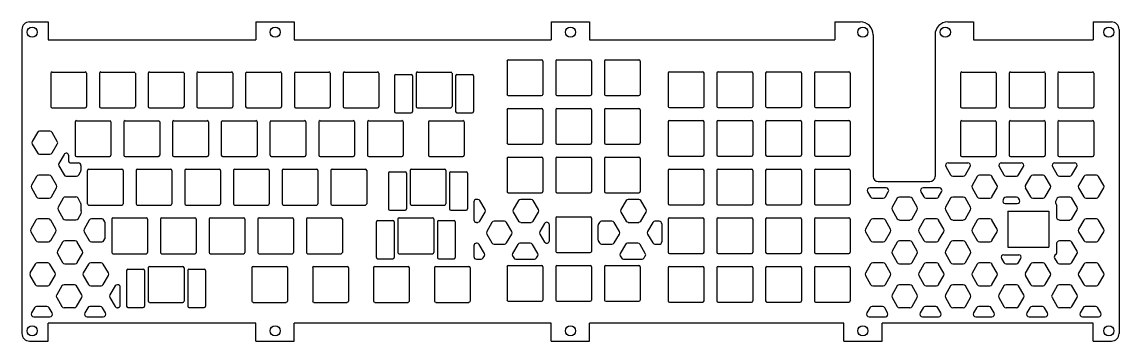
# Model space of a CAD drawing. Extents: x -8.6 to 8.2, y -2.7 to 2.3.
import ezdxf

# ---------------------------------------------------------------- set-up
doc = ezdxf.new("R2010")
doc.units = 0
doc.header["$MEASUREMENT"] = 0
doc.layers.add('VISIBLE', color=7, linetype='CONTINUOUS')

msp = doc.modelspace()

# ---------------------------------------------------------------- linework, layer by layer
at = {"layer": 'VISIBLE'}
for p, q in [((-8.528, 2.264), (-8.244, 2.264)), ((-8.244, 2.264), (-8.244, 1.988)), ((-5.043, 2.264), (-4.453, 2.264)), ((-5.043, 2.264), (-5.043, 1.988)), ((-4.453, 2.264), (-4.453, 1.988)), ((-0.496, 2.264), (0.094, 2.264)), ((-0.496, 2.264), (-0.496, 1.988)), ((0.094, 2.264), (0.094, 1.988)), ((3.867, 2.264), (4.261, 2.264)), ((3.867, 2.264), (3.867, 1.988)), ((5.608, 2.264), (6.002, 2.264)), ((6.002, 2.264), (6.002, 1.988)), ((7.843, 2.264), (8.126, 2.264)), ((7.843, 2.264), (7.843, 1.988)), ((-8.646, 2.146), (-8.646, -2.539)), ((4.458, 2.067), (4.458, -0.118)), ((5.412, 2.067), (5.412, -0.118)), ((8.244, 2.146), (8.244, -2.539)), ((-8.244, 1.988), (-5.043, 1.988)), ((-4.453, 1.988), (-0.496, 1.988)), ((0.094, 1.988), (3.867, 1.988)), ((6.002, 1.988), (7.843, 1.988)), ((-1.178, 1.659), (-1.178, 1.147)), ((-1.159, 1.679), (-0.647, 1.679)), ((-0.627, 1.659), (-0.627, 1.147)), ((-0.428, 1.659), (-0.428, 1.147)), ((-0.409, 1.679), (0.103, 1.679)), ((0.123, 1.659), (0.123, 1.147)), ((0.322, 1.659), (0.322, 1.147)), ((0.341, 1.679), (0.853, 1.679)), ((0.873, 1.659), (0.873, 1.147)), ((-8.202, 1.472), (-8.202, 0.96)), ((-8.182, 1.491), (-7.67, 1.491)), ((-7.65, 1.472), (-7.65, 0.96)), ((-7.452, 1.472), (-7.452, 0.96)), ((-7.432, 1.491), (-6.92, 1.491)), ((-6.9, 1.472), (-6.9, 0.96)), ((-6.702, 1.472), (-6.702, 0.96)), ((-6.682, 1.491), (-6.17, 1.491)), ((-6.15, 1.472), (-6.15, 0.96)), ((-5.952, 1.472), (-5.952, 0.96)), ((-5.932, 1.491), (-5.42, 1.491)), ((-5.4, 1.472), (-5.4, 0.96)), ((-5.202, 1.472), (-5.202, 0.96)), ((-5.182, 1.491), (-4.67, 1.491)), ((-4.65, 1.472), (-4.65, 0.96)), ((-4.452, 1.472), (-4.452, 0.96)), ((-4.432, 1.491), (-3.92, 1.491)), ((-3.9, 1.472), (-3.9, 0.96)), ((-3.702, 1.472), (-3.702, 0.96)), ((-3.682, 1.491), (-3.17, 1.491)), ((-3.15, 1.472), (-3.15, 0.96)), ((-2.909, 1.432), (-2.909, 0.881)), ((-2.889, 1.452), (-2.653, 1.452)), ((-2.633, 1.432), (-2.633, 0.881)), ((-2.577, 1.472), (-2.577, 0.96)), ((-2.557, 1.491), (-2.045, 1.491)), ((-2.025, 1.472), (-2.025, 0.96)), ((-1.969, 1.432), (-1.969, 0.881)), ((-1.949, 1.452), (-1.713, 1.452)), ((-1.693, 1.432), (-1.693, 0.881)), ((1.303, 1.474), (1.303, 0.962)), ((1.323, 1.493), (1.835, 1.493)), ((1.854, 1.474), (1.854, 0.962)), ((2.053, 1.474), (2.053, 0.962)), ((2.073, 1.493), (2.585, 1.493)), ((2.604, 1.474), (2.604, 0.962)), ((2.803, 1.474), (2.803, 0.962)), ((2.823, 1.493), (3.335, 1.493)), ((3.354, 1.474), (3.354, 0.962)), ((3.553, 1.474), (3.553, 0.962)), ((3.573, 1.493), (4.085, 1.493)), ((4.104, 1.474), (4.104, 0.962)), ((5.803, 1.472), (5.803, 0.96)), ((5.823, 1.491), (6.335, 1.491)), ((6.354, 1.472), (6.354, 0.96)), ((6.553, 1.472), (6.553, 0.96)), ((6.573, 1.491), (7.085, 1.491)), ((7.104, 1.472), (7.104, 0.96)), ((7.303, 1.472), (7.303, 0.96)), ((7.323, 1.491), (7.835, 1.491)), ((7.854, 1.472), (7.854, 0.96)), ((-1.159, 1.128), (-0.647, 1.128)), ((-0.409, 1.128), (0.103, 1.128)), ((0.341, 1.128), (0.853, 1.128)), ((-8.182, 0.94), (-7.67, 0.94)), ((-7.432, 0.94), (-6.92, 0.94)), ((-6.682, 0.94), (-6.17, 0.94)), ((-5.932, 0.94), (-5.42, 0.94)), ((-5.182, 0.94), (-4.67, 0.94)), ((-4.432, 0.94), (-3.92, 0.94)), ((-3.682, 0.94), (-3.17, 0.94)), ((-2.889, 0.861), (-2.653, 0.861)), ((-2.557, 0.94), (-2.045, 0.94)), ((-1.949, 0.861), (-1.713, 0.861)), ((-1.178, 0.909), (-1.178, 0.397)), ((-1.159, 0.929), (-0.647, 0.929)), ((-0.627, 0.909), (-0.627, 0.397)), ((-0.428, 0.909), (-0.428, 0.397)), ((-0.409, 0.929), (0.103, 0.929)), ((0.123, 0.909), (0.123, 0.397)), ((0.322, 0.909), (0.322, 0.397)), ((0.341, 0.929), (0.853, 0.929)), ((0.873, 0.909), (0.873, 0.397)), ((1.323, 0.942), (1.835, 0.942)), ((2.073, 0.942), (2.585, 0.942)), ((2.823, 0.942), (3.335, 0.942)), ((3.573, 0.942), (4.085, 0.942)), ((5.823, 0.94), (6.335, 0.94)), ((6.573, 0.94), (7.085, 0.94)), ((7.323, 0.94), (7.835, 0.94)), ((-7.827, 0.722), (-7.827, 0.21)), ((-7.807, 0.741), (-7.295, 0.741)), ((-7.275, 0.722), (-7.275, 0.21)), ((-7.077, 0.722), (-7.077, 0.21)), ((-7.057, 0.741), (-6.545, 0.741)), ((-6.525, 0.722), (-6.525, 0.21)), ((-6.327, 0.722), (-6.327, 0.21)), ((-6.307, 0.741), (-5.795, 0.741)), ((-5.775, 0.722), (-5.775, 0.21)), ((-5.577, 0.722), (-5.577, 0.21)), ((-5.557, 0.741), (-5.045, 0.741)), ((-5.025, 0.722), (-5.025, 0.21)), ((-4.827, 0.722), (-4.827, 0.21)), ((-4.807, 0.741), (-4.295, 0.741)), ((-4.275, 0.722), (-4.275, 0.21)), ((-4.077, 0.722), (-4.077, 0.21)), ((-4.057, 0.741), (-3.545, 0.741)), ((-3.525, 0.722), (-3.525, 0.21)), ((-3.327, 0.722), (-3.327, 0.21)), ((-3.307, 0.741), (-2.795, 0.741)), ((-2.775, 0.722), (-2.775, 0.21)), ((-2.389, 0.722), (-2.389, 0.21)), ((-2.369, 0.741), (-1.858, 0.741)), ((-1.838, 0.722), (-1.838, 0.21)), ((1.303, 0.724), (1.303, 0.212)), ((1.323, 0.743), (1.835, 0.743)), ((1.854, 0.724), (1.854, 0.212)), ((2.053, 0.724), (2.053, 0.212)), ((2.073, 0.743), (2.585, 0.743)), ((2.604, 0.724), (2.604, 0.212)), ((2.803, 0.724), (2.803, 0.212)), ((2.823, 0.743), (3.335, 0.743)), ((3.354, 0.724), (3.354, 0.212)), ((3.553, 0.724), (3.553, 0.212)), ((3.573, 0.743), (4.085, 0.743)), ((4.104, 0.724), (4.104, 0.212)), ((5.803, 0.722), (5.803, 0.21)), ((5.823, 0.741), (6.335, 0.741)), ((6.354, 0.722), (6.354, 0.21)), ((6.553, 0.722), (6.553, 0.21)), ((6.573, 0.741), (7.085, 0.741)), ((7.104, 0.722), (7.104, 0.21)), ((7.303, 0.722), (7.303, 0.21)), ((7.323, 0.741), (7.835, 0.741)), ((7.854, 0.722), (7.854, 0.21)), ((-8.408, 0.558), (-8.488, 0.421)), ((-8.215, 0.578), (-8.374, 0.578)), ((-8.101, 0.421), (-8.181, 0.558)), ((-8.488, 0.381), (-8.408, 0.243)), ((-8.181, 0.243), (-8.101, 0.381)), ((-1.159, 0.378), (-0.647, 0.378)), ((-0.409, 0.378), (0.103, 0.378)), ((0.341, 0.378), (0.853, 0.378)), ((-8.374, 0.224), (-8.215, 0.224)), ((-7.998, 0.22), (-8.078, 0.083)), ((-7.925, 0.112), (-7.925, 0.2)), ((-7.807, 0.19), (-7.295, 0.19)), ((-7.057, 0.19), (-6.545, 0.19)), ((-6.307, 0.19), (-5.795, 0.19)), ((-5.557, 0.19), (-5.045, 0.19)), ((-4.807, 0.19), (-4.295, 0.19)), ((-4.057, 0.19), (-3.545, 0.19)), ((-3.307, 0.19), (-2.795, 0.19)), ((-2.369, 0.19), (-1.858, 0.19)), ((-1.159, 0.179), (-0.647, 0.179)), ((-0.409, 0.179), (0.103, 0.179)), ((0.341, 0.179), (0.853, 0.179)), ((1.323, 0.192), (1.835, 0.192)), ((2.073, 0.192), (2.585, 0.192)), ((2.823, 0.192), (3.335, 0.192)), ((3.573, 0.192), (4.085, 0.192)), ((5.823, 0.19), (6.335, 0.19)), ((6.573, 0.19), (7.085, 0.19)), ((7.323, 0.19), (7.835, 0.19)), ((-8.078, 0.043), (-7.998, -0.095)), ((-7.905, 0.092), (-7.777, 0.092)), ((-7.738, 0.052), (-7.738, -0.027)), ((-1.178, 0.159), (-1.178, -0.353)), ((-0.627, 0.159), (-0.627, -0.353)), ((-0.428, 0.159), (-0.428, -0.353)), ((0.123, 0.159), (0.123, -0.353)), ((0.322, 0.159), (0.322, -0.353)), ((0.873, 0.159), (0.873, -0.353)), ((5.577, 0.033), (5.65, -0.095)), ((5.611, 0.092), (5.917, 0.092)), ((5.878, -0.095), (5.951, 0.033)), ((6.397, 0.033), (6.471, -0.095)), ((6.431, 0.092), (6.738, 0.092)), ((6.698, -0.095), (6.772, 0.033)), ((7.217, 0.033), (7.291, -0.095)), ((7.252, 0.092), (7.558, 0.092)), ((7.519, -0.095), (7.592, 0.033)), ((-8.419, -0.118), (-8.499, -0.255)), ((-8.226, -0.098), (-8.385, -0.098)), ((-8.113, -0.255), (-8.192, -0.118)), ((-7.964, -0.114), (-7.805, -0.114)), ((-7.771, -0.095), (-7.743, -0.046)), ((-7.639, -0.028), (-7.639, -0.54)), ((-7.619, -0.009), (-7.108, -0.009)), ((-7.088, -0.028), (-7.088, -0.54)), ((-6.889, -0.028), (-6.889, -0.54)), ((-6.869, -0.009), (-6.358, -0.009)), ((-6.338, -0.028), (-6.338, -0.54)), ((-6.139, -0.028), (-6.139, -0.54)), ((-6.119, -0.009), (-5.608, -0.009)), ((-5.588, -0.028), (-5.588, -0.54)), ((-5.389, -0.028), (-5.389, -0.54)), ((-5.369, -0.009), (-4.858, -0.009)), ((-4.838, -0.028), (-4.838, -0.54)), ((-4.639, -0.028), (-4.639, -0.54)), ((-4.619, -0.009), (-4.108, -0.009)), ((-4.088, -0.028), (-4.088, -0.54)), ((-3.889, -0.028), (-3.889, -0.54)), ((-3.869, -0.009), (-3.358, -0.009)), ((-3.338, -0.028), (-3.338, -0.54)), ((-3.003, -0.068), (-3.003, -0.619)), ((-2.983, -0.048), (-2.747, -0.048)), ((-2.727, -0.068), (-2.727, -0.619)), ((-2.67, -0.028), (-2.67, -0.54)), ((-2.651, -0.009), (-2.139, -0.009)), ((-2.119, -0.028), (-2.119, -0.54)), ((-2.063, -0.068), (-2.063, -0.619)), ((-2.043, -0.048), (-1.807, -0.048)), ((-1.787, -0.068), (-1.787, -0.619)), ((1.303, -0.026), (1.303, -0.538)), ((1.323, -0.007), (1.835, -0.007)), ((1.854, -0.026), (1.854, -0.538)), ((2.053, -0.026), (2.053, -0.538)), ((2.073, -0.007), (2.585, -0.007)), ((2.604, -0.026), (2.604, -0.538)), ((2.803, -0.026), (2.803, -0.538)), ((2.823, -0.007), (3.335, -0.007)), ((3.354, -0.026), (3.354, -0.538)), ((3.553, -0.026), (3.553, -0.538)), ((3.573, -0.007), (4.085, -0.007)), ((4.104, -0.026), (4.104, -0.538)), ((5.684, -0.115), (5.844, -0.115)), ((6.061, -0.118), (5.981, -0.256)), ((6.254, -0.098), (6.095, -0.098)), ((6.367, -0.256), (6.288, -0.118)), ((6.505, -0.115), (6.664, -0.115)), ((6.881, -0.118), (6.801, -0.256)), ((7.074, -0.098), (6.915, -0.098)), ((7.188, -0.256), (7.108, -0.118)), ((7.325, -0.115), (7.484, -0.115)), ((7.701, -0.118), (7.622, -0.256)), ((7.895, -0.098), (7.736, -0.098)), ((8.008, -0.256), (7.929, -0.118)), ((-8.499, -0.295), (-8.419, -0.433)), ((-8.192, -0.433), (-8.113, -0.295)), ((4.658, -0.295), (4.408, -0.295)), ((4.537, -0.197), (5.333, -0.197)), ((5.479, -0.295), (5.229, -0.295)), ((5.981, -0.295), (6.061, -0.433)), ((6.288, -0.433), (6.367, -0.295)), ((6.801, -0.295), (6.881, -0.433)), ((7.108, -0.433), (7.188, -0.295)), ((7.622, -0.295), (7.701, -0.433)), ((7.929, -0.433), (8.008, -0.295)), ((-8.385, -0.452), (-8.226, -0.452)), ((-8.009, -0.456), (-8.089, -0.593)), ((-7.816, -0.436), (-7.975, -0.436)), ((-7.743, -0.524), (-7.782, -0.456)), ((-1.629, -0.472), (-1.649, -0.472)), ((-1.515, -0.63), (-1.595, -0.492)), ((-1.159, -0.372), (-0.647, -0.372)), ((-1.002, -0.492), (-1.081, -0.63)), ((-0.808, -0.472), (-0.967, -0.472)), ((-0.695, -0.63), (-0.774, -0.492)), ((-0.409, -0.372), (0.103, -0.372)), ((0.341, -0.372), (0.853, -0.372)), ((0.655, -0.492), (0.576, -0.63)), ((0.849, -0.472), (0.689, -0.472)), ((0.962, -0.63), (0.883, -0.492)), ((4.374, -0.354), (4.42, -0.433)), ((4.454, -0.453), (4.613, -0.453)), ((4.647, -0.433), (4.692, -0.354)), ((4.83, -0.456), (4.75, -0.594)), ((5.023, -0.436), (4.864, -0.436)), ((5.137, -0.594), (5.057, -0.456)), ((5.195, -0.354), (5.24, -0.433)), ((5.274, -0.453), (5.433, -0.453)), ((5.467, -0.433), (5.513, -0.354)), ((5.65, -0.456), (5.571, -0.594)), ((5.844, -0.436), (5.684, -0.436)), ((5.957, -0.594), (5.878, -0.456)), ((6.095, -0.453), (6.254, -0.453)), ((6.471, -0.456), (6.458, -0.479)), ((6.664, -0.436), (6.505, -0.436)), ((6.711, -0.479), (6.698, -0.456)), ((6.915, -0.453), (7.074, -0.453)), ((7.291, -0.456), (7.269, -0.495)), ((7.484, -0.436), (7.325, -0.436)), ((7.598, -0.594), (7.519, -0.456)), ((7.736, -0.453), (7.895, -0.453)), ((-8.089, -0.633), (-8.009, -0.771)), ((-7.738, -0.543), (-7.738, -0.638)), ((-7.619, -0.56), (-7.108, -0.56)), ((-6.869, -0.56), (-6.358, -0.56)), ((-6.119, -0.56), (-5.608, -0.56)), ((-5.369, -0.56), (-4.858, -0.56)), ((-4.619, -0.56), (-4.108, -0.56)), ((-3.869, -0.56), (-3.358, -0.56)), ((-2.983, -0.639), (-2.747, -0.639)), ((-2.651, -0.56), (-2.139, -0.56)), ((-2.043, -0.639), (-1.807, -0.639)), ((-1.689, -0.512), (-1.689, -0.787)), ((-1.595, -0.807), (-1.515, -0.669)), ((-1.081, -0.669), (-1.002, -0.807)), ((-0.774, -0.807), (-0.695, -0.669)), ((0.576, -0.669), (0.655, -0.807)), ((0.883, -0.807), (0.962, -0.669)), ((1.323, -0.558), (1.835, -0.558)), ((2.073, -0.558), (2.585, -0.558)), ((2.823, -0.558), (3.335, -0.558)), ((3.573, -0.558), (4.085, -0.558)), ((4.75, -0.633), (4.83, -0.771)), ((5.057, -0.771), (5.137, -0.633)), ((5.571, -0.633), (5.65, -0.771)), ((5.878, -0.771), (5.957, -0.633)), ((6.492, -0.538), (6.677, -0.538)), ((6.534, -0.656), (6.534, -1.207)), ((6.534, -0.656), (7.164, -0.656)), ((7.164, -0.656), (7.164, -1.207)), ((7.282, -0.558), (7.282, -0.745)), ((7.519, -0.771), (7.598, -0.633)), ((-8.431, -0.794), (-8.51, -0.931)), ((-8.238, -0.774), (-8.397, -0.774)), ((-8.124, -0.931), (-8.203, -0.794)), ((-7.975, -0.79), (-7.816, -0.79)), ((-7.782, -0.771), (-7.734, -0.688)), ((-7.61, -0.794), (-7.69, -0.931)), ((-7.417, -0.774), (-7.576, -0.774)), ((-7.368, -0.82), (-7.383, -0.794)), ((-7.363, -1.063), (-7.363, -0.84)), ((-7.264, -0.778), (-7.264, -1.29)), ((-7.244, -0.759), (-6.733, -0.759)), ((-6.713, -0.778), (-6.713, -1.29)), ((-6.514, -0.778), (-6.514, -1.29)), ((-6.494, -0.759), (-5.983, -0.759)), ((-5.963, -0.778), (-5.963, -1.29)), ((-5.764, -0.778), (-5.764, -1.29)), ((-5.744, -0.759), (-5.233, -0.759)), ((-5.213, -0.778), (-5.213, -1.29)), ((-5.014, -0.778), (-5.014, -1.29)), ((-4.994, -0.759), (-4.483, -0.759)), ((-4.463, -0.778), (-4.463, -1.29)), ((-4.264, -0.778), (-4.264, -1.29)), ((-4.244, -0.759), (-3.733, -0.759)), ((-3.713, -0.778), (-3.713, -1.29)), ((-3.19, -0.818), (-3.19, -1.369)), ((-3.17, -0.798), (-2.934, -0.798)), ((-2.914, -0.818), (-2.914, -1.369)), ((-2.858, -0.778), (-2.858, -1.29)), ((-2.838, -0.759), (-2.326, -0.759)), ((-2.307, -0.778), (-2.307, -1.29)), ((-2.25, -0.818), (-2.25, -1.369)), ((-2.23, -0.798), (-1.994, -0.798)), ((-1.974, -0.818), (-1.974, -1.369)), ((-1.649, -0.827), (-1.629, -0.827)), ((-1.412, -0.83), (-1.491, -0.968)), ((-1.219, -0.81), (-1.378, -0.81)), ((-1.105, -0.968), (-1.184, -0.83)), ((-0.967, -0.827), (-0.808, -0.827)), ((-0.428, -0.763), (-0.428, -1.274)), ((-0.409, -0.743), (0.103, -0.743)), ((0.123, -0.763), (0.123, -1.274)), ((0.245, -0.83), (0.227, -0.862)), ((0.438, -0.81), (0.279, -0.81)), ((0.552, -0.968), (0.472, -0.83)), ((0.689, -0.827), (0.849, -0.827)), ((1.066, -0.83), (0.986, -0.968)), ((1.165, -0.81), (1.1, -0.81)), ((1.303, -0.776), (1.303, -1.288)), ((1.323, -0.757), (1.835, -0.757)), ((1.854, -0.776), (1.854, -1.288)), ((2.053, -0.776), (2.053, -1.288)), ((2.073, -0.757), (2.585, -0.757)), ((2.604, -0.776), (2.604, -1.288)), ((2.803, -0.776), (2.803, -1.288)), ((2.823, -0.757), (3.335, -0.757)), ((3.354, -0.776), (3.354, -1.288)), ((3.553, -0.776), (3.553, -1.288)), ((3.573, -0.757), (4.085, -0.757)), ((4.104, -0.776), (4.104, -1.288)), ((4.42, -0.794), (4.34, -0.932)), ((4.613, -0.774), (4.454, -0.774)), ((4.727, -0.932), (4.647, -0.794)), ((4.864, -0.791), (5.023, -0.791)), ((5.24, -0.794), (5.161, -0.932)), ((5.433, -0.774), (5.274, -0.774)), ((5.547, -0.932), (5.467, -0.794)), ((5.684, -0.791), (5.844, -0.791)), ((6.061, -0.794), (5.981, -0.932)), ((6.254, -0.774), (6.095, -0.774)), ((6.367, -0.932), (6.288, -0.794)), ((7.287, -0.764), (7.291, -0.771)), ((7.325, -0.791), (7.484, -0.791)), ((7.701, -0.794), (7.622, -0.932)), ((7.895, -0.774), (7.736, -0.774)), ((8.008, -0.932), (7.929, -0.794)), ((-8.51, -0.971), (-8.431, -1.109)), ((-8.203, -1.109), (-8.124, -0.971)), ((-7.69, -0.971), (-7.61, -1.109)), ((-1.491, -1.007), (-1.412, -1.145)), ((-1.184, -1.145), (-1.105, -1.007)), ((-0.6, -0.845), (-0.671, -0.968)), ((-0.671, -1.007), (-0.6, -1.13)), ((-0.527, -0.865), (-0.527, -1.11)), ((0.221, -0.882), (0.221, -1.093)), ((0.472, -1.145), (0.552, -1.007)), ((0.986, -1.007), (1.066, -1.145)), ((1.205, -0.85), (1.205, -1.125)), ((4.34, -0.971), (4.42, -1.109)), ((4.647, -1.109), (4.727, -0.971)), ((5.161, -0.971), (5.24, -1.109)), ((5.467, -1.109), (5.547, -0.971)), ((5.981, -0.971), (6.061, -1.109)), ((6.288, -1.109), (6.367, -0.971)), ((7.622, -0.971), (7.701, -1.109)), ((7.929, -1.109), (8.008, -0.971)), ((-8.397, -1.128), (-8.238, -1.128)), ((-8.021, -1.132), (-8.1, -1.269)), ((-7.827, -1.112), (-7.986, -1.112)), ((-7.714, -1.269), (-7.793, -1.132)), ((-7.576, -1.128), (-7.417, -1.128)), ((-7.383, -1.109), (-7.368, -1.082)), ((-1.64, -1.148), (-1.649, -1.148)), ((-1.526, -1.306), (-1.606, -1.168)), ((-1.378, -1.165), (-1.219, -1.165)), ((-1.013, -1.168), (-1.092, -1.306)), ((-0.82, -1.148), (-0.979, -1.148)), ((-0.706, -1.306), (-0.785, -1.168)), ((0.227, -1.113), (0.245, -1.145)), ((0.279, -1.165), (0.438, -1.165)), ((0.644, -1.168), (0.565, -1.306)), ((0.837, -1.148), (0.678, -1.148)), ((0.951, -1.306), (0.871, -1.168)), ((1.1, -1.165), (1.165, -1.165)), ((4.454, -1.129), (4.613, -1.129)), ((4.83, -1.132), (4.75, -1.27)), ((5.023, -1.112), (4.864, -1.112)), ((5.137, -1.27), (5.057, -1.132)), ((5.274, -1.129), (5.433, -1.129)), ((5.65, -1.132), (5.571, -1.27)), ((5.844, -1.112), (5.684, -1.112)), ((5.957, -1.27), (5.878, -1.132)), ((6.095, -1.129), (6.254, -1.129)), ((7.282, -1.158), (7.282, -1.305)), ((7.291, -1.132), (7.287, -1.139)), ((7.484, -1.112), (7.325, -1.112)), ((7.598, -1.27), (7.519, -1.132)), ((7.736, -1.129), (7.895, -1.129)), ((-8.1, -1.309), (-8.021, -1.447)), ((-7.793, -1.447), (-7.714, -1.309)), ((-7.244, -1.31), (-6.733, -1.31)), ((-6.494, -1.31), (-5.983, -1.31)), ((-5.744, -1.31), (-5.233, -1.31)), ((-4.994, -1.31), (-4.483, -1.31)), ((-4.244, -1.31), (-3.733, -1.31)), ((-2.838, -1.31), (-2.326, -1.31)), ((-1.689, -1.188), (-1.689, -1.355)), ((-1.543, -1.375), (-1.526, -1.345)), ((-1.092, -1.345), (-1.075, -1.375)), ((-0.723, -1.375), (-0.706, -1.345)), ((-0.409, -1.294), (0.103, -1.294)), ((0.565, -1.345), (0.582, -1.375)), ((0.934, -1.375), (0.951, -1.345)), ((1.323, -1.308), (1.835, -1.308)), ((2.073, -1.308), (2.585, -1.308)), ((2.823, -1.308), (3.335, -1.308)), ((3.573, -1.308), (4.085, -1.308)), ((4.75, -1.309), (4.83, -1.447)), ((5.057, -1.447), (5.137, -1.309)), ((5.571, -1.309), (5.65, -1.447)), ((5.878, -1.447), (5.957, -1.309)), ((6.469, -1.325), (6.7, -1.325)), ((6.534, -1.207), (7.164, -1.207)), ((7.519, -1.447), (7.598, -1.309)), ((-8.442, -1.47), (-8.522, -1.607)), ((-8.249, -1.45), (-8.408, -1.45)), ((-8.135, -1.607), (-8.215, -1.47)), ((-7.986, -1.466), (-7.827, -1.466)), ((-7.622, -1.47), (-7.701, -1.607)), ((-7.428, -1.45), (-7.587, -1.45)), ((-7.315, -1.607), (-7.394, -1.47)), ((-6.682, -1.509), (-6.17, -1.509)), ((-5.088, -1.509), (-4.576, -1.509)), ((-4.151, -1.509), (-3.639, -1.509)), ((-3.213, -1.509), (-2.701, -1.509)), ((-3.17, -1.389), (-2.934, -1.389)), ((-2.276, -1.509), (-1.764, -1.509)), ((-2.23, -1.389), (-1.994, -1.389)), ((-1.649, -1.394), (-1.578, -1.394)), ((-1.178, -1.513), (-1.178, -2.024)), ((-1.159, -1.493), (-0.647, -1.493)), ((-1.041, -1.394), (-0.757, -1.394)), ((-0.627, -1.513), (-0.627, -2.024)), ((-0.428, -1.513), (-0.428, -2.024)), ((-0.409, -1.493), (0.103, -1.493)), ((0.123, -1.513), (0.123, -2.024)), ((0.322, -1.513), (0.322, -2.024)), ((0.341, -1.493), (0.853, -1.493)), ((0.616, -1.394), (0.9, -1.394)), ((0.873, -1.513), (0.873, -2.024)), ((1.323, -1.507), (1.835, -1.507)), ((2.073, -1.507), (2.585, -1.507)), ((2.823, -1.507), (3.335, -1.507)), ((3.573, -1.507), (4.085, -1.507)), ((4.42, -1.47), (4.34, -1.608)), ((4.613, -1.45), (4.454, -1.45)), ((4.727, -1.608), (4.647, -1.47)), ((4.864, -1.466), (5.023, -1.466)), ((5.24, -1.47), (5.161, -1.608)), ((5.433, -1.45), (5.274, -1.45)), ((5.547, -1.608), (5.467, -1.47)), ((5.684, -1.466), (5.844, -1.466)), ((6.061, -1.47), (5.981, -1.608)), ((6.254, -1.45), (6.095, -1.45)), ((6.367, -1.608), (6.288, -1.47)), ((6.435, -1.384), (6.471, -1.447)), ((6.505, -1.466), (6.664, -1.466)), ((6.698, -1.447), (6.734, -1.384)), ((6.881, -1.47), (6.801, -1.608)), ((7.074, -1.45), (6.915, -1.45)), ((7.188, -1.608), (7.108, -1.47)), ((7.252, -1.379), (7.291, -1.447)), ((7.325, -1.466), (7.484, -1.466)), ((7.701, -1.47), (7.622, -1.608)), ((7.895, -1.45), (7.736, -1.45)), ((8.008, -1.608), (7.929, -1.47)), ((-8.522, -1.647), (-8.442, -1.785)), ((-8.215, -1.785), (-8.135, -1.647)), ((-7.701, -1.647), (-7.622, -1.785)), ((-7.394, -1.785), (-7.315, -1.647)), ((-7.034, -1.568), (-7.034, -2.119)), ((-7.014, -1.548), (-6.778, -1.548)), ((-6.758, -1.568), (-6.758, -2.119)), ((-6.702, -1.528), (-6.702, -2.04)), ((-6.15, -1.528), (-6.15, -2.04)), ((-6.094, -1.568), (-6.094, -2.119)), ((-6.074, -1.548), (-5.838, -1.548)), ((-5.818, -1.568), (-5.818, -2.119)), ((-5.108, -1.528), (-5.108, -2.04)), ((-4.557, -1.528), (-4.557, -2.04)), ((-4.17, -1.528), (-4.17, -2.04)), ((-3.619, -1.528), (-3.619, -2.04)), ((-3.233, -1.528), (-3.233, -2.04)), ((-2.682, -1.528), (-2.682, -2.04)), ((-2.295, -1.528), (-2.295, -2.04)), ((-1.744, -1.528), (-1.744, -2.04)), ((1.303, -1.526), (1.303, -2.038)), ((1.854, -1.526), (1.854, -2.038)), ((2.053, -1.526), (2.053, -2.038)), ((2.604, -1.526), (2.604, -2.038)), ((2.803, -1.526), (2.803, -2.038)), ((3.354, -1.526), (3.354, -2.038)), ((3.553, -1.526), (3.553, -2.038)), ((4.104, -1.526), (4.104, -2.038)), ((4.34, -1.647), (4.42, -1.785)), ((4.647, -1.785), (4.727, -1.647)), ((5.161, -1.647), (5.24, -1.785)), ((5.467, -1.785), (5.547, -1.647)), ((5.981, -1.647), (6.061, -1.785)), ((6.288, -1.785), (6.367, -1.647)), ((6.801, -1.647), (6.881, -1.785)), ((7.108, -1.785), (7.188, -1.647)), ((7.622, -1.647), (7.701, -1.785)), ((7.929, -1.785), (8.008, -1.647)), ((-8.408, -1.804), (-8.249, -1.804)), ((-8.032, -1.808), (-8.111, -1.945)), ((-7.839, -1.788), (-7.998, -1.788)), ((-7.725, -1.945), (-7.804, -1.808)), ((-7.587, -1.804), (-7.428, -1.804)), ((-7.211, -1.808), (-7.291, -1.945)), ((-7.172, -1.788), (-7.177, -1.788)), ((-7.132, -2.103), (-7.132, -1.827)), ((4.454, -1.804), (4.613, -1.804)), ((4.83, -1.808), (4.75, -1.946)), ((5.023, -1.788), (4.864, -1.788)), ((5.137, -1.946), (5.057, -1.808)), ((5.274, -1.804), (5.433, -1.804)), ((5.65, -1.808), (5.571, -1.946)), ((5.844, -1.788), (5.684, -1.788)), ((5.957, -1.946), (5.878, -1.808)), ((6.095, -1.804), (6.254, -1.804)), ((6.471, -1.808), (6.391, -1.946)), ((6.664, -1.788), (6.505, -1.788)), ((6.778, -1.946), (6.698, -1.808)), ((6.915, -1.804), (7.074, -1.804)), ((7.291, -1.808), (7.212, -1.946)), ((7.484, -1.788), (7.325, -1.788)), ((7.598, -1.946), (7.519, -1.808)), ((7.736, -1.804), (7.895, -1.804)), ((-8.111, -1.985), (-8.032, -2.123)), ((-7.804, -2.123), (-7.725, -1.985)), ((-7.291, -1.985), (-7.211, -2.123)), ((4.75, -1.985), (4.83, -2.123)), ((5.057, -2.123), (5.137, -1.985)), ((5.571, -1.985), (5.65, -2.123)), ((5.878, -2.123), (5.957, -1.985)), ((6.391, -1.985), (6.471, -2.123)), ((6.698, -2.123), (6.778, -1.985)), ((7.212, -1.985), (7.291, -2.123)), ((7.519, -2.123), (7.598, -1.985)), ((-8.453, -2.146), (-8.499, -2.224)), ((-8.26, -2.126), (-8.419, -2.126)), ((-8.181, -2.224), (-8.226, -2.146)), ((-7.998, -2.142), (-7.839, -2.142)), ((-7.633, -2.146), (-7.678, -2.224)), ((-7.44, -2.126), (-7.599, -2.126)), ((-7.36, -2.224), (-7.406, -2.146)), ((-7.177, -2.142), (-7.172, -2.142)), ((-7.014, -2.139), (-6.778, -2.139)), ((-6.682, -2.06), (-6.17, -2.06)), ((-6.074, -2.139), (-5.838, -2.139)), ((-5.088, -2.06), (-4.576, -2.06)), ((-4.151, -2.06), (-3.639, -2.06)), ((-3.213, -2.06), (-2.701, -2.06)), ((-2.276, -2.06), (-1.764, -2.06)), ((-1.159, -2.044), (-0.647, -2.044)), ((-0.409, -2.044), (0.103, -2.044)), ((0.341, -2.044), (0.853, -2.044)), ((1.323, -2.058), (1.835, -2.058)), ((2.073, -2.058), (2.585, -2.058)), ((2.823, -2.058), (3.335, -2.058)), ((3.573, -2.058), (4.085, -2.058)), ((4.408, -2.146), (4.363, -2.224)), ((4.602, -2.126), (4.443, -2.126)), ((4.681, -2.224), (4.636, -2.146)), ((4.864, -2.142), (5.023, -2.142)), ((5.229, -2.146), (5.183, -2.224)), ((5.422, -2.126), (5.263, -2.126)), ((5.502, -2.224), (5.456, -2.146)), ((5.684, -2.142), (5.844, -2.142)), ((6.049, -2.146), (6.004, -2.224)), ((6.243, -2.126), (6.083, -2.126)), ((6.322, -2.224), (6.277, -2.146)), ((6.505, -2.142), (6.664, -2.142)), ((6.87, -2.146), (6.824, -2.224)), ((7.063, -2.126), (6.904, -2.126)), ((7.142, -2.224), (7.097, -2.146)), ((7.325, -2.142), (7.484, -2.142)), ((7.69, -2.146), (7.645, -2.224)), ((7.883, -2.126), (7.724, -2.126)), ((7.963, -2.224), (7.918, -2.146)), ((-8.465, -2.283), (-8.215, -2.283)), ((-7.644, -2.283), (-7.394, -2.283)), ((4.397, -2.283), (4.647, -2.283)), ((5.218, -2.283), (5.467, -2.283)), ((6.038, -2.283), (6.288, -2.283)), ((6.858, -2.283), (7.108, -2.283)), ((7.679, -2.283), (7.929, -2.283)), ((-8.244, -2.657), (-8.244, -2.382)), ((-5.043, -2.382), (-8.244, -2.382)), ((-5.043, -2.657), (-5.043, -2.382)), ((-4.453, -2.657), (-4.453, -2.382)), ((-0.496, -2.382), (-4.453, -2.382)), ((-0.496, -2.657), (-0.496, -2.382)), ((0.094, -2.657), (0.094, -2.382)), ((4.005, -2.382), (0.094, -2.382)), ((4.005, -2.657), (4.005, -2.382)), ((4.596, -2.657), (4.596, -2.382)), ((7.843, -2.382), (4.596, -2.382)), ((7.843, -2.657), (7.843, -2.382)), ((-8.528, -2.657), (-8.244, -2.657)), ((-5.043, -2.657), (-4.453, -2.657)), ((-0.496, -2.657), (0.094, -2.657)), ((4.005, -2.657), (4.596, -2.657)), ((7.843, -2.657), (8.126, -2.657))]:
    msp.add_line(p, q, dxfattribs=at)
for centre in [(-8.488, 2.106), (-4.748, 2.106), (-0.201, 2.106), (4.3, 2.106), (5.569, 2.106), (8.087, 2.106), (-8.488, -2.5), (-4.748, -2.5), (-0.201, -2.5), (4.3, -2.5), (8.087, -2.5)]:
    msp.add_circle(centre, 0.0787, dxfattribs=at)
for centre, radius, start, end in [((-8.528, 2.146), 0.118, 90, 180), ((4.261, 2.067), 0.197, 0, 90), ((5.608, 2.067), 0.197, 90, 180), ((8.126, 2.146), 0.118, 0, 90), ((-1.159, 1.659), 0.0197, 90, 180), ((-0.647, 1.659), 0.0197, 0, 90), ((-0.409, 1.659), 0.0197, 90, 180), ((0.103, 1.659), 0.0197, 0, 90), ((0.341, 1.659), 0.0197, 90, 180), ((0.853, 1.659), 0.0197, 0, 90), ((-8.182, 1.472), 0.0197, 90, 180), ((-7.67, 1.472), 0.0197, 0, 90), ((-7.432, 1.472), 0.0197, 90, 180), ((-6.92, 1.472), 0.0197, 0, 90), ((-6.682, 1.472), 0.0197, 90, 180), ((-6.17, 1.472), 0.0197, 0, 90), ((-5.932, 1.472), 0.0197, 90, 180), ((-5.42, 1.472), 0.0197, 0, 90), ((-5.182, 1.472), 0.0197, 90, 180), ((-4.67, 1.472), 0.0197, 0, 90), ((-4.432, 1.472), 0.0197, 90, 180), ((-3.92, 1.472), 0.0197, 0, 90), ((-3.682, 1.472), 0.0197, 90, 180), ((-3.17, 1.472), 0.0197, 0, 90), ((-2.889, 1.432), 0.0197, 90, 180), ((-2.653, 1.432), 0.0197, 0, 90), ((-2.557, 1.472), 0.0197, 90, 180), ((-2.045, 1.472), 0.0197, 0, 90), ((-1.949, 1.432), 0.0197, 90, 180), ((-1.713, 1.432), 0.0197, 0, 90), ((1.323, 1.474), 0.0197, 90, 180), ((1.835, 1.474), 0.0197, 0, 90), ((2.073, 1.474), 0.0197, 90, 180), ((2.585, 1.474), 0.0197, 0, 90), ((2.823, 1.474), 0.0197, 90, 180), ((3.335, 1.474), 0.0197, 0, 90), ((3.573, 1.474), 0.0197, 90, 180), ((4.085, 1.474), 0.0197, 0, 90), ((5.823, 1.472), 0.0197, 90, 180), ((6.335, 1.472), 0.0197, 0, 90), ((6.573, 1.472), 0.0197, 90, 180), ((7.085, 1.472), 0.0197, 0, 90), ((7.323, 1.472), 0.0197, 90, 180), ((7.835, 1.472), 0.0197, 0, 90), ((-1.159, 1.147), 0.0197, 180, 270), ((-0.647, 1.147), 0.0197, 270, 0), ((-0.409, 1.147), 0.0197, 180, 270), ((0.103, 1.147), 0.0197, 270, 0), ((0.341, 1.147), 0.0197, 180, 270), ((0.853, 1.147), 0.0197, 270, 0), ((-8.182, 0.96), 0.0197, 180, 270), ((-7.67, 0.96), 0.0197, 270, 0), ((-7.432, 0.96), 0.0197, 180, 270), ((-6.92, 0.96), 0.0197, 270, 0), ((-6.682, 0.96), 0.0197, 180, 270), ((-6.17, 0.96), 0.0197, 270, 0), ((-5.932, 0.96), 0.0197, 180, 270), ((-5.42, 0.96), 0.0197, 270, 0), ((-5.182, 0.96), 0.0197, 180, 270), ((-4.67, 0.96), 0.0197, 270, 0), ((-4.432, 0.96), 0.0197, 180, 270), ((-3.92, 0.96), 0.0197, 270, 0), ((-3.682, 0.96), 0.0197, 180, 270), ((-3.17, 0.96), 0.0197, 270, 0), ((-2.889, 0.881), 0.0197, 180, 270), ((-2.653, 0.881), 0.0197, 270, 0), ((-2.557, 0.96), 0.0197, 180, 270), ((-2.045, 0.96), 0.0197, 270, 0), ((-1.949, 0.881), 0.0197, 180, 270), ((-1.713, 0.881), 0.0197, 270, 0), ((-1.159, 0.909), 0.0197, 90, 180), ((-0.647, 0.909), 0.0197, 0, 90), ((-0.409, 0.909), 0.0197, 90, 180), ((0.103, 0.909), 0.0197, 0, 90), ((0.341, 0.909), 0.0197, 90, 180), ((0.853, 0.909), 0.0197, 0, 90), ((1.323, 0.962), 0.0197, 180, 270), ((1.835, 0.962), 0.0197, 270, 0), ((2.073, 0.962), 0.0197, 180, 270), ((2.585, 0.962), 0.0197, 270, 0), ((2.823, 0.962), 0.0197, 180, 270), ((3.335, 0.962), 0.0197, 270, 0), ((3.573, 0.962), 0.0197, 180, 270), ((4.085, 0.962), 0.0197, 270, 0), ((5.823, 0.96), 0.0197, 180, 270), ((6.335, 0.96), 0.0197, 270, 0), ((6.573, 0.96), 0.0197, 180, 270), ((7.085, 0.96), 0.0197, 270, 0), ((7.323, 0.96), 0.0197, 180, 270), ((7.835, 0.96), 0.0197, 270, 0), ((-7.807, 0.722), 0.0197, 90, 180), ((-7.295, 0.722), 0.0197, 0, 90), ((-7.057, 0.722), 0.0197, 90, 180), ((-6.545, 0.722), 0.0197, 0, 90), ((-6.307, 0.722), 0.0197, 90, 180), ((-5.795, 0.722), 0.0197, 0, 90), ((-5.557, 0.722), 0.0197, 90, 180), ((-5.045, 0.722), 0.0197, 0, 90), ((-4.807, 0.722), 0.0197, 90, 180), ((-4.295, 0.722), 0.0197, 0, 90), ((-4.057, 0.722), 0.0197, 90, 180), ((-3.545, 0.722), 0.0197, 0, 90), ((-3.307, 0.722), 0.0197, 90, 180), ((-2.795, 0.722), 0.0197, 0, 90), ((-2.369, 0.722), 0.0197, 90, 180), ((-1.858, 0.722), 0.0197, 0, 90), ((1.323, 0.724), 0.0197, 90, 180), ((1.835, 0.724), 0.0197, 0, 90), ((2.073, 0.724), 0.0197, 90, 180), ((2.585, 0.724), 0.0197, 0, 90), ((2.823, 0.724), 0.0197, 90, 180), ((3.335, 0.724), 0.0197, 0, 90), ((3.573, 0.724), 0.0197, 90, 180), ((4.085, 0.724), 0.0197, 0, 90), ((5.823, 0.722), 0.0197, 90, 180), ((6.335, 0.722), 0.0197, 0, 90), ((6.573, 0.722), 0.0197, 90, 180), ((7.085, 0.722), 0.0197, 0, 90), ((7.323, 0.722), 0.0197, 90, 180), ((7.835, 0.722), 0.0197, 0, 90), ((-8.374, 0.539), 0.0394, 90, 150), ((-8.215, 0.539), 0.0394, 30, 90), ((-8.454, 0.401), 0.0394, 150, 210), ((-8.135, 0.401), 0.0394, 330, 30), ((-1.159, 0.397), 0.0197, 180, 270), ((-0.647, 0.397), 0.0197, 270, 0), ((-0.409, 0.397), 0.0197, 180, 270), ((0.103, 0.397), 0.0197, 270, 0), ((0.341, 0.397), 0.0197, 180, 270), ((0.853, 0.397), 0.0197, 270, 0), ((-8.374, 0.263), 0.0394, 210, 270), ((-8.215, 0.263), 0.0394, 270, 330), ((-7.964, 0.2), 0.0394, 0, 150), ((-7.807, 0.21), 0.0197, 180, 270), ((-7.295, 0.21), 0.0197, 270, 0), ((-7.057, 0.21), 0.0197, 180, 270), ((-6.545, 0.21), 0.0197, 270, 0), ((-6.307, 0.21), 0.0197, 180, 270), ((-5.795, 0.21), 0.0197, 270, 0), ((-5.557, 0.21), 0.0197, 180, 270), ((-5.045, 0.21), 0.0197, 270, 0), ((-4.807, 0.21), 0.0197, 180, 270), ((-4.295, 0.21), 0.0197, 270, 0), ((-4.057, 0.21), 0.0197, 180, 270), ((-3.545, 0.21), 0.0197, 270, 0), ((-3.307, 0.21), 0.0197, 180, 270), ((-2.795, 0.21), 0.0197, 270, 0), ((-2.369, 0.21), 0.0197, 180, 270), ((-1.858, 0.21), 0.0197, 270, 0), ((-1.159, 0.159), 0.0197, 90, 180), ((-0.647, 0.159), 0.0197, 0, 90), ((-0.409, 0.159), 0.0197, 90, 180), ((0.103, 0.159), 0.0197, 0, 90), ((0.341, 0.159), 0.0197, 90, 180), ((0.853, 0.159), 0.0197, 0, 90), ((1.323, 0.212), 0.0197, 180, 270), ((1.835, 0.212), 0.0197, 270, 0), ((2.073, 0.212), 0.0197, 180, 270), ((2.585, 0.212), 0.0197, 270, 0), ((2.823, 0.212), 0.0197, 180, 270), ((3.335, 0.212), 0.0197, 270, 0), ((3.573, 0.212), 0.0197, 180, 270), ((4.085, 0.212), 0.0197, 270, 0), ((5.823, 0.21), 0.0197, 180, 270), ((6.335, 0.21), 0.0197, 270, 0), ((6.573, 0.21), 0.0197, 180, 270), ((7.085, 0.21), 0.0197, 270, 0), ((7.323, 0.21), 0.0197, 180, 270), ((7.835, 0.21), 0.0197, 270, 0), ((-8.043, 0.063), 0.0394, 150, 210), ((-7.905, 0.112), 0.0201, 180, 270), ((-7.777, 0.052), 0.0394, 0, 90), ((5.611, 0.052), 0.0394, 90, 210), ((5.917, 0.052), 0.0394, 330, 90), ((6.431, 0.052), 0.0394, 90, 210), ((6.738, 0.052), 0.0394, 330, 90), ((7.252, 0.052), 0.0394, 90, 210), ((7.558, 0.052), 0.0394, 330, 90), ((-8.385, -0.137), 0.0394, 90, 150), ((-8.226, -0.137), 0.0394, 30, 90), ((-7.964, -0.075), 0.0394, 210, 270), ((-7.805, -0.075), 0.0394, 270, 330), ((-7.777, -0.027), 0.0394, 330, 0), ((-7.619, -0.028), 0.0197, 90, 180), ((-7.108, -0.028), 0.0197, 0, 90), ((-6.869, -0.028), 0.0197, 90, 180), ((-6.358, -0.028), 0.0197, 0, 90), ((-6.119, -0.028), 0.0197, 90, 180), ((-5.608, -0.028), 0.0197, 0, 90), ((-5.369, -0.028), 0.0197, 90, 180), ((-4.858, -0.028), 0.0197, 0, 90), ((-4.619, -0.028), 0.0197, 90, 180), ((-4.108, -0.028), 0.0197, 0, 90), ((-3.869, -0.028), 0.0197, 90, 180), ((-3.358, -0.028), 0.0197, 0, 90), ((-2.983, -0.068), 0.0197, 90, 180), ((-2.747, -0.068), 0.0197, 0, 90), ((-2.651, -0.028), 0.0197, 90, 180), ((-2.139, -0.028), 0.0197, 0, 90), ((-2.043, -0.068), 0.0197, 90, 180), ((-1.807, -0.068), 0.0197, 0, 90), ((1.323, -0.026), 0.0197, 90, 180), ((1.835, -0.026), 0.0197, 0, 90), ((2.073, -0.026), 0.0197, 90, 180), ((2.585, -0.026), 0.0197, 0, 90), ((2.823, -0.026), 0.0197, 90, 180), ((3.335, -0.026), 0.0197, 0, 90), ((3.573, -0.026), 0.0197, 90, 180), ((4.085, -0.026), 0.0197, 0, 90), ((4.537, -0.118), 0.0787, 180, 270), ((5.333, -0.118), 0.0787, 270, 0), ((5.684, -0.075), 0.0394, 210, 270), ((5.844, -0.075), 0.0394, 270, 330), ((6.095, -0.138), 0.0394, 90, 150), ((6.254, -0.138), 0.0394, 30, 90), ((6.505, -0.075), 0.0394, 210, 270), ((6.664, -0.075), 0.0394, 270, 330), ((6.915, -0.138), 0.0394, 90, 150), ((7.074, -0.138), 0.0394, 30, 90), ((7.325, -0.075), 0.0394, 210, 270), ((7.484, -0.075), 0.0394, 270, 330), ((7.736, -0.138), 0.0394, 90, 150), ((7.895, -0.138), 0.0394, 30, 90), ((-8.465, -0.275), 0.0394, 150, 210), ((-8.147, -0.275), 0.0394, 330, 30), ((4.408, -0.335), 0.0394, 90, 210), ((4.658, -0.335), 0.0394, 330, 90), ((5.229, -0.335), 0.0394, 90, 210), ((5.479, -0.335), 0.0394, 330, 90), ((6.015, -0.276), 0.0394, 150, 210), ((6.333, -0.276), 0.0394, 330, 30), ((6.836, -0.276), 0.0394, 150, 210), ((7.154, -0.276), 0.0394, 330, 30), ((7.656, -0.276), 0.0394, 150, 210), ((7.974, -0.276), 0.0394, 330, 30), ((-8.385, -0.413), 0.0394, 210, 270), ((-8.226, -0.413), 0.0394, 270, 330), ((-7.975, -0.475), 0.0394, 90, 150), ((-7.816, -0.475), 0.0394, 30, 90), ((-1.649, -0.512), 0.0394, 90, 180), ((-1.629, -0.512), 0.0394, 30, 90), ((-1.159, -0.353), 0.0197, 180, 270), ((-0.967, -0.512), 0.0394, 90, 150), ((-0.808, -0.512), 0.0394, 30, 90), ((-0.647, -0.353), 0.0197, 270, 0), ((-0.409, -0.353), 0.0197, 180, 270), ((0.103, -0.353), 0.0197, 270, 0), ((0.341, -0.353), 0.0197, 180, 270), ((0.689, -0.512), 0.0394, 90, 150), ((0.849, -0.512), 0.0394, 30, 90), ((0.853, -0.353), 0.0197, 270, 0), ((4.454, -0.413), 0.0394, 210, 270), ((4.613, -0.413), 0.0394, 270, 330), ((4.864, -0.476), 0.0394, 90, 150), ((5.023, -0.476), 0.0394, 30, 90), ((5.274, -0.413), 0.0394, 210, 270), ((5.433, -0.413), 0.0394, 270, 330), ((5.684, -0.476), 0.0394, 90, 150), ((5.844, -0.476), 0.0394, 30, 90), ((6.095, -0.413), 0.0394, 210, 270), ((6.254, -0.413), 0.0394, 270, 330), ((6.492, -0.499), 0.0394, 150, 270), ((6.505, -0.476), 0.0394, 90, 150), ((6.664, -0.476), 0.0394, 30, 90), ((6.677, -0.499), 0.0394, 270, 30), ((6.915, -0.413), 0.0394, 210, 270), ((7.074, -0.413), 0.0394, 270, 330), ((7.303, -0.515), 0.0394, 150, 226.7436), ((7.325, -0.476), 0.0394, 90, 150), ((7.484, -0.476), 0.0394, 30, 90), ((7.736, -0.413), 0.0394, 210, 270), ((7.895, -0.413), 0.0394, 270, 330), ((-8.055, -0.613), 0.0394, 150, 210), ((-7.777, -0.543), 0.0394, 0, 30), ((-7.717, -0.638), 0.0201, 180, 210.7302), ((-7.769, -0.669), 0.0394, 330, 30.7302), ((-7.619, -0.54), 0.0197, 180, 270), ((-7.108, -0.54), 0.0197, 270, 0), ((-6.869, -0.54), 0.0197, 180, 270), ((-6.358, -0.54), 0.0197, 270, 0), ((-6.119, -0.54), 0.0197, 180, 270), ((-5.608, -0.54), 0.0197, 270, 0), ((-5.369, -0.54), 0.0197, 180, 270), ((-4.858, -0.54), 0.0197, 270, 0), ((-4.619, -0.54), 0.0197, 180, 270), ((-4.108, -0.54), 0.0197, 270, 0), ((-3.869, -0.54), 0.0197, 180, 270), ((-3.358, -0.54), 0.0197, 270, 0), ((-2.983, -0.619), 0.0197, 180, 270), ((-2.747, -0.619), 0.0197, 270, 0), ((-2.651, -0.54), 0.0197, 180, 270), ((-2.139, -0.54), 0.0197, 270, 0), ((-2.043, -0.619), 0.0197, 180, 270), ((-1.807, -0.619), 0.0197, 270, 0), ((-1.549, -0.65), 0.0394, 330, 30), ((-1.047, -0.65), 0.0394, 150, 210), ((-0.729, -0.65), 0.0394, 330, 30), ((0.61, -0.65), 0.0394, 150, 210), ((0.928, -0.65), 0.0394, 330, 30), ((1.323, -0.538), 0.0197, 180, 270), ((1.835, -0.538), 0.0197, 270, 0), ((2.073, -0.538), 0.0197, 180, 270), ((2.585, -0.538), 0.0197, 270, 0), ((2.823, -0.538), 0.0197, 180, 270), ((3.335, -0.538), 0.0197, 270, 0), ((3.573, -0.538), 0.0197, 180, 270), ((4.085, -0.538), 0.0197, 270, 0), ((4.784, -0.613), 0.0394, 150, 210), ((5.103, -0.613), 0.0394, 330, 30), ((5.605, -0.613), 0.0394, 150, 210), ((5.923, -0.613), 0.0394, 330, 30), ((7.262, -0.558), 0.0201, 0, 46.7436), ((7.564, -0.613), 0.0394, 330, 30), ((-8.397, -0.813), 0.0394, 90, 150), ((-8.238, -0.813), 0.0394, 30, 90), ((-7.975, -0.751), 0.0394, 210, 270), ((-7.816, -0.751), 0.0394, 270, 330), ((-7.576, -0.813), 0.0394, 90, 150), ((-7.417, -0.813), 0.0394, 30, 90), ((-7.402, -0.84), 0.0394, 0, 30), ((-7.244, -0.778), 0.0197, 90, 180), ((-6.733, -0.778), 0.0197, 0, 90), ((-6.494, -0.778), 0.0197, 90, 180), ((-5.983, -0.778), 0.0197, 0, 90), ((-5.744, -0.778), 0.0197, 90, 180), ((-5.233, -0.778), 0.0197, 0, 90), ((-4.994, -0.778), 0.0197, 90, 180), ((-4.483, -0.778), 0.0197, 0, 90), ((-4.244, -0.778), 0.0197, 90, 180), ((-3.733, -0.778), 0.0197, 0, 90), ((-3.17, -0.818), 0.0197, 90, 180), ((-2.934, -0.818), 0.0197, 0, 90), ((-2.838, -0.778), 0.0197, 90, 180), ((-2.326, -0.778), 0.0197, 0, 90), ((-2.23, -0.818), 0.0197, 90, 180), ((-1.994, -0.818), 0.0197, 0, 90), ((-1.649, -0.787), 0.0394, 180, 270), ((-1.629, -0.787), 0.0394, 270, 330), ((-1.378, -0.85), 0.0394, 90, 150), ((-1.219, -0.85), 0.0394, 30, 90), ((-0.967, -0.787), 0.0394, 210, 270), ((-0.808, -0.787), 0.0394, 270, 330), ((-0.566, -0.865), 0.0394, 0, 150), ((-0.409, -0.763), 0.0197, 90, 180), ((0.103, -0.763), 0.0197, 0, 90), ((0.279, -0.85), 0.0394, 90, 150), ((0.438, -0.85), 0.0394, 30, 90), ((0.689, -0.787), 0.0394, 210, 270), ((0.849, -0.787), 0.0394, 270, 330), ((1.1, -0.85), 0.0394, 90, 150), ((1.165, -0.85), 0.0394, 0, 90), ((1.323, -0.776), 0.0197, 90, 180), ((1.835, -0.776), 0.0197, 0, 90), ((2.073, -0.776), 0.0197, 90, 180), ((2.585, -0.776), 0.0197, 0, 90), ((2.823, -0.776), 0.0197, 90, 180), ((3.335, -0.776), 0.0197, 0, 90), ((3.573, -0.776), 0.0197, 90, 180), ((4.085, -0.776), 0.0197, 0, 90), ((4.454, -0.814), 0.0394, 90, 150), ((4.613, -0.814), 0.0394, 30, 90), ((4.864, -0.751), 0.0394, 210, 270), ((5.023, -0.751), 0.0394, 270, 330), ((5.274, -0.814), 0.0394, 90, 150), ((5.433, -0.814), 0.0394, 30, 90), ((5.684, -0.751), 0.0394, 210, 270), ((5.844, -0.751), 0.0394, 270, 330), ((6.095, -0.814), 0.0394, 90, 150), ((6.254, -0.814), 0.0394, 30, 90), ((7.321, -0.745), 0.0394, 180, 210), ((7.325, -0.751), 0.0394, 210, 270), ((7.484, -0.751), 0.0394, 270, 330), ((7.736, -0.814), 0.0394, 90, 150), ((7.895, -0.814), 0.0394, 30, 90), ((-8.476, -0.951), 0.0394, 150, 210), ((-8.158, -0.951), 0.0394, 330, 30), ((-7.656, -0.951), 0.0394, 150, 210), ((-1.457, -0.988), 0.0394, 150, 210), ((-1.139, -0.988), 0.0394, 330, 30), ((-0.637, -0.988), 0.0394, 150, 210), ((0.261, -0.882), 0.0394, 150, 180), ((0.518, -0.988), 0.0394, 330, 30), ((1.02, -0.988), 0.0394, 150, 210), ((4.374, -0.951), 0.0394, 150, 210), ((4.692, -0.951), 0.0394, 330, 30), ((5.195, -0.951), 0.0394, 150, 210), ((5.513, -0.951), 0.0394, 330, 30), ((6.015, -0.951), 0.0394, 150, 210), ((6.333, -0.951), 0.0394, 330, 30), ((7.656, -0.951), 0.0394, 150, 210), ((7.974, -0.951), 0.0394, 330, 30), ((-8.397, -1.089), 0.0394, 210, 270), ((-8.238, -1.089), 0.0394, 270, 330), ((-7.986, -1.151), 0.0394, 90, 150), ((-7.827, -1.151), 0.0394, 30, 90), ((-7.576, -1.089), 0.0394, 210, 270), ((-7.417, -1.089), 0.0394, 270, 330), ((-7.402, -1.063), 0.0394, 330, 0), ((-1.649, -1.188), 0.0394, 90, 180), ((-1.64, -1.188), 0.0394, 30, 90), ((-1.378, -1.125), 0.0394, 210, 270), ((-1.219, -1.125), 0.0394, 270, 330), ((-0.979, -1.188), 0.0394, 90, 150), ((-0.82, -1.188), 0.0394, 30, 90), ((-0.566, -1.11), 0.0394, 210, 0), ((0.261, -1.093), 0.0394, 180, 210), ((0.279, -1.125), 0.0394, 210, 270), ((0.438, -1.125), 0.0394, 270, 330), ((0.678, -1.188), 0.0394, 90, 150), ((0.837, -1.188), 0.0394, 30, 90), ((1.1, -1.125), 0.0394, 210, 270), ((1.165, -1.125), 0.0394, 270, 0), ((4.454, -1.089), 0.0394, 210, 270), ((4.613, -1.089), 0.0394, 270, 330), ((4.864, -1.152), 0.0394, 90, 150), ((5.023, -1.152), 0.0394, 30, 90), ((5.274, -1.089), 0.0394, 210, 270), ((5.433, -1.089), 0.0394, 270, 330), ((5.684, -1.152), 0.0394, 90, 150), ((5.844, -1.152), 0.0394, 30, 90), ((6.095, -1.089), 0.0394, 210, 270), ((6.254, -1.089), 0.0394, 270, 330), ((7.321, -1.158), 0.0394, 150, 180), ((7.325, -1.152), 0.0394, 90, 150), ((7.484, -1.152), 0.0394, 30, 90), ((7.736, -1.089), 0.0394, 210, 270), ((7.895, -1.089), 0.0394, 270, 330), ((-8.066, -1.289), 0.0394, 150, 210), ((-7.748, -1.289), 0.0394, 330, 30), ((-7.244, -1.29), 0.0197, 180, 270), ((-6.733, -1.29), 0.0197, 270, 0), ((-6.494, -1.29), 0.0197, 180, 270), ((-5.983, -1.29), 0.0197, 270, 0), ((-5.744, -1.29), 0.0197, 180, 270), ((-5.233, -1.29), 0.0197, 270, 0), ((-4.994, -1.29), 0.0197, 180, 270), ((-4.483, -1.29), 0.0197, 270, 0), ((-4.244, -1.29), 0.0197, 180, 270), ((-3.733, -1.29), 0.0197, 270, 0), ((-2.838, -1.29), 0.0197, 180, 270), ((-2.326, -1.29), 0.0197, 270, 0), ((-1.56, -1.326), 0.0394, 330, 30), ((-1.058, -1.326), 0.0394, 150, 210), ((-0.74, -1.326), 0.0394, 330, 30), ((-0.409, -1.274), 0.0197, 180, 270), ((0.103, -1.274), 0.0197, 270, 0), ((0.599, -1.326), 0.0394, 150, 210), ((0.917, -1.326), 0.0394, 330, 30), ((1.323, -1.288), 0.0197, 180, 270), ((1.835, -1.288), 0.0197, 270, 0), ((2.073, -1.288), 0.0197, 180, 270), ((2.585, -1.288), 0.0197, 270, 0), ((2.823, -1.288), 0.0197, 180, 270), ((3.335, -1.288), 0.0197, 270, 0), ((3.573, -1.288), 0.0197, 180, 270), ((4.085, -1.288), 0.0197, 270, 0), ((4.784, -1.289), 0.0394, 150, 210), ((5.103, -1.289), 0.0394, 330, 30), ((5.605, -1.289), 0.0394, 150, 210), ((5.923, -1.289), 0.0394, 330, 30), ((6.469, -1.365), 0.0394, 90, 210), ((6.7, -1.365), 0.0394, 330, 90), ((7.286, -1.36), 0.0394, 114.153, 210), ((7.262, -1.305), 0.0201, 294.153, 0), ((7.564, -1.289), 0.0394, 330, 30), ((-8.408, -1.489), 0.0394, 90, 150), ((-8.249, -1.489), 0.0394, 30, 90), ((-7.986, -1.427), 0.0394, 210, 270), ((-7.827, -1.427), 0.0394, 270, 330), ((-7.587, -1.489), 0.0394, 90, 150), ((-7.428, -1.489), 0.0394, 30, 90), ((-6.682, -1.528), 0.0197, 90, 165.3143), ((-6.17, -1.528), 0.0197, 0, 90), ((-5.088, -1.528), 0.0197, 90, 180), ((-4.576, -1.528), 0.0197, 0, 90), ((-4.151, -1.528), 0.0197, 90, 180), ((-3.639, -1.528), 0.0197, 0, 90), ((-3.213, -1.528), 0.0197, 90, 180), ((-3.17, -1.369), 0.0197, 180, 270), ((-2.934, -1.369), 0.0197, 270, 0), ((-2.701, -1.528), 0.0197, 0, 90), ((-2.276, -1.528), 0.0197, 90, 180), ((-2.23, -1.369), 0.0197, 180, 270), ((-1.994, -1.369), 0.0197, 270, 0), ((-1.764, -1.528), 0.0197, 0, 90), ((-1.649, -1.355), 0.0394, 180, 270), ((-1.578, -1.355), 0.0394, 270, 330), ((-1.159, -1.513), 0.0197, 90, 180), ((-1.041, -1.355), 0.0394, 210, 270), ((-0.757, -1.355), 0.0394, 270, 330), ((-0.647, -1.513), 0.0197, 0, 90), ((-0.409, -1.513), 0.0197, 90, 180), ((0.103, -1.513), 0.0197, 0, 90), ((0.341, -1.513), 0.0197, 90, 180), ((0.616, -1.355), 0.0394, 210, 270), ((0.853, -1.513), 0.0197, 0, 90), ((0.9, -1.355), 0.0394, 270, 330), ((1.323, -1.526), 0.0197, 90, 180), ((1.835, -1.526), 0.0197, 0, 90), ((2.073, -1.526), 0.0197, 90, 180), ((2.585, -1.526), 0.0197, 0, 90), ((2.823, -1.526), 0.0197, 90, 180), ((3.335, -1.526), 0.0197, 0, 90), ((3.573, -1.526), 0.0197, 90, 180), ((4.085, -1.526), 0.0197, 0, 90), ((4.454, -1.489), 0.0394, 90, 150), ((4.613, -1.489), 0.0394, 30, 90), ((4.864, -1.427), 0.0394, 210, 270), ((5.023, -1.427), 0.0394, 270, 330), ((5.274, -1.489), 0.0394, 90, 150), ((5.433, -1.489), 0.0394, 30, 90), ((5.684, -1.427), 0.0394, 210, 270), ((5.844, -1.427), 0.0394, 270, 330), ((6.095, -1.489), 0.0394, 90, 150), ((6.254, -1.489), 0.0394, 30, 90), ((6.505, -1.427), 0.0394, 210, 270), ((6.664, -1.427), 0.0394, 270, 330), ((6.915, -1.489), 0.0394, 90, 150), ((7.074, -1.489), 0.0394, 30, 90), ((7.325, -1.427), 0.0394, 210, 270), ((7.484, -1.427), 0.0394, 270, 330), ((7.736, -1.489), 0.0394, 90, 150), ((7.895, -1.489), 0.0394, 30, 90), ((-8.487, -1.627), 0.0394, 150, 210), ((-8.169, -1.627), 0.0394, 330, 30), ((-7.667, -1.627), 0.0394, 150, 210), ((-7.349, -1.627), 0.0394, 330, 30), ((-7.014, -1.568), 0.0197, 90, 180), ((-6.778, -1.568), 0.0197, 0, 90), ((-6.682, -1.528), 0.0197, 165.2161, 180), ((-6.074, -1.568), 0.0197, 90, 180), ((-5.838, -1.568), 0.0197, 0, 90), ((4.374, -1.627), 0.0394, 150, 210), ((4.692, -1.627), 0.0394, 330, 30), ((5.195, -1.627), 0.0394, 150, 210), ((5.513, -1.627), 0.0394, 330, 30), ((6.015, -1.627), 0.0394, 150, 210), ((6.333, -1.627), 0.0394, 330, 30), ((6.836, -1.627), 0.0394, 150, 210), ((7.154, -1.627), 0.0394, 330, 30), ((7.656, -1.627), 0.0394, 150, 210), ((7.974, -1.627), 0.0394, 330, 30), ((-8.408, -1.765), 0.0394, 210, 270), ((-8.249, -1.765), 0.0394, 270, 330), ((-7.998, -1.827), 0.0394, 90, 150), ((-7.839, -1.827), 0.0394, 30, 90), ((-7.587, -1.765), 0.0394, 210, 270), ((-7.428, -1.765), 0.0394, 270, 330), ((-7.177, -1.827), 0.0394, 90, 150), ((-7.172, -1.827), 0.0394, 0, 90), ((4.454, -1.765), 0.0394, 210, 270), ((4.613, -1.765), 0.0394, 270, 330), ((4.864, -1.827), 0.0394, 90, 150), ((5.023, -1.827), 0.0394, 30, 90), ((5.274, -1.765), 0.0394, 210, 270), ((5.433, -1.765), 0.0394, 270, 330), ((5.684, -1.827), 0.0394, 90, 150), ((5.844, -1.827), 0.0394, 30, 90), ((6.095, -1.765), 0.0394, 210, 270), ((6.254, -1.765), 0.0394, 270, 330), ((6.505, -1.827), 0.0394, 90, 150), ((6.664, -1.827), 0.0394, 30, 90), ((6.915, -1.765), 0.0394, 210, 270), ((7.074, -1.765), 0.0394, 270, 330), ((7.325, -1.827), 0.0394, 90, 150), ((7.484, -1.827), 0.0394, 30, 90), ((7.736, -1.765), 0.0394, 210, 270), ((7.895, -1.765), 0.0394, 270, 330), ((-8.077, -1.965), 0.0394, 150, 210), ((-7.759, -1.965), 0.0394, 330, 30), ((-7.257, -1.965), 0.0394, 150, 210), ((-1.159, -2.024), 0.0197, 180, 270), ((-0.647, -2.024), 0.0197, 270, 0), ((-0.409, -2.024), 0.0197, 180, 270), ((0.103, -2.024), 0.0197, 270, 0), ((0.341, -2.024), 0.0197, 180, 270), ((0.853, -2.024), 0.0197, 270, 0), ((4.784, -1.965), 0.0394, 150, 210), ((5.103, -1.965), 0.0394, 330, 30), ((5.605, -1.965), 0.0394, 150, 210), ((5.923, -1.965), 0.0394, 330, 30), ((6.425, -1.965), 0.0394, 150, 210), ((6.744, -1.965), 0.0394, 330, 30), ((7.246, -1.965), 0.0394, 150, 210), ((7.564, -1.965), 0.0394, 330, 30), ((-8.419, -2.165), 0.0394, 90, 150), ((-8.26, -2.165), 0.0394, 30, 90), ((-7.998, -2.103), 0.0394, 210, 270), ((-7.839, -2.103), 0.0394, 270, 330), ((-7.599, -2.165), 0.0394, 90, 150), ((-7.44, -2.165), 0.0394, 30, 90), ((-7.177, -2.103), 0.0394, 210, 270), ((-7.172, -2.103), 0.0394, 270, 0), ((-7.014, -2.119), 0.0197, 180, 270), ((-6.778, -2.119), 0.0197, 270, 0), ((-6.682, -2.04), 0.0197, 180, 270), ((-6.17, -2.04), 0.0197, 270, 345.3143), ((-6.17, -2.04), 0.0197, 345.2161, 0), ((-6.074, -2.119), 0.0197, 180, 270), ((-5.838, -2.119), 0.0197, 270, 0), ((-5.088, -2.04), 0.0197, 180, 270), ((-4.576, -2.04), 0.0197, 270, 0), ((-4.151, -2.04), 0.0197, 180, 270), ((-3.639, -2.04), 0.0197, 270, 0), ((-3.213, -2.04), 0.0197, 180, 270), ((-2.701, -2.04), 0.0197, 270, 0), ((-2.276, -2.04), 0.0197, 180, 270), ((-1.764, -2.04), 0.0197, 270, 0), ((1.323, -2.038), 0.0197, 180, 270), ((1.835, -2.038), 0.0197, 270, 0), ((2.073, -2.038), 0.0197, 180, 270), ((2.585, -2.038), 0.0197, 270, 0), ((2.823, -2.038), 0.0197, 180, 270), ((3.335, -2.038), 0.0197, 270, 0), ((3.573, -2.038), 0.0197, 180, 270), ((4.085, -2.038), 0.0197, 270, 0), ((4.443, -2.165), 0.0394, 90, 150), ((4.602, -2.165), 0.0394, 30, 90), ((4.864, -2.103), 0.0394, 210, 270), ((5.023, -2.103), 0.0394, 270, 330), ((5.263, -2.165), 0.0394, 90, 150), ((5.422, -2.165), 0.0394, 30, 90), ((5.684, -2.103), 0.0394, 210, 270), ((5.844, -2.103), 0.0394, 270, 330), ((6.083, -2.165), 0.0394, 90, 150), ((6.243, -2.165), 0.0394, 30, 90), ((6.505, -2.103), 0.0394, 210, 270), ((6.664, -2.103), 0.0394, 270, 330), ((6.904, -2.165), 0.0394, 90, 150), ((7.063, -2.165), 0.0394, 30, 90), ((7.325, -2.103), 0.0394, 210, 270), ((7.484, -2.103), 0.0394, 270, 330), ((7.724, -2.165), 0.0394, 90, 150), ((7.883, -2.165), 0.0394, 30, 90), ((-8.465, -2.244), 0.0394, 150, 270), ((-8.215, -2.244), 0.0394, 270, 30), ((-7.644, -2.244), 0.0394, 150, 270), ((-7.394, -2.244), 0.0394, 270, 30), ((4.397, -2.244), 0.0394, 150, 270), ((4.647, -2.244), 0.0394, 270, 30), ((5.218, -2.244), 0.0394, 150, 270), ((5.467, -2.244), 0.0394, 270, 30), ((6.038, -2.244), 0.0394, 150, 270), ((6.288, -2.244), 0.0394, 270, 30), ((6.858, -2.244), 0.0394, 150, 270), ((7.108, -2.244), 0.0394, 270, 30), ((7.679, -2.244), 0.0394, 150, 270), ((7.929, -2.244), 0.0394, 270, 30), ((-8.528, -2.539), 0.118, 180, 270), ((8.126, -2.539), 0.118, 270, 0)]:
    msp.add_arc(centre, radius, start, end, dxfattribs=at)

doc.saveas('drawing.dxf')
